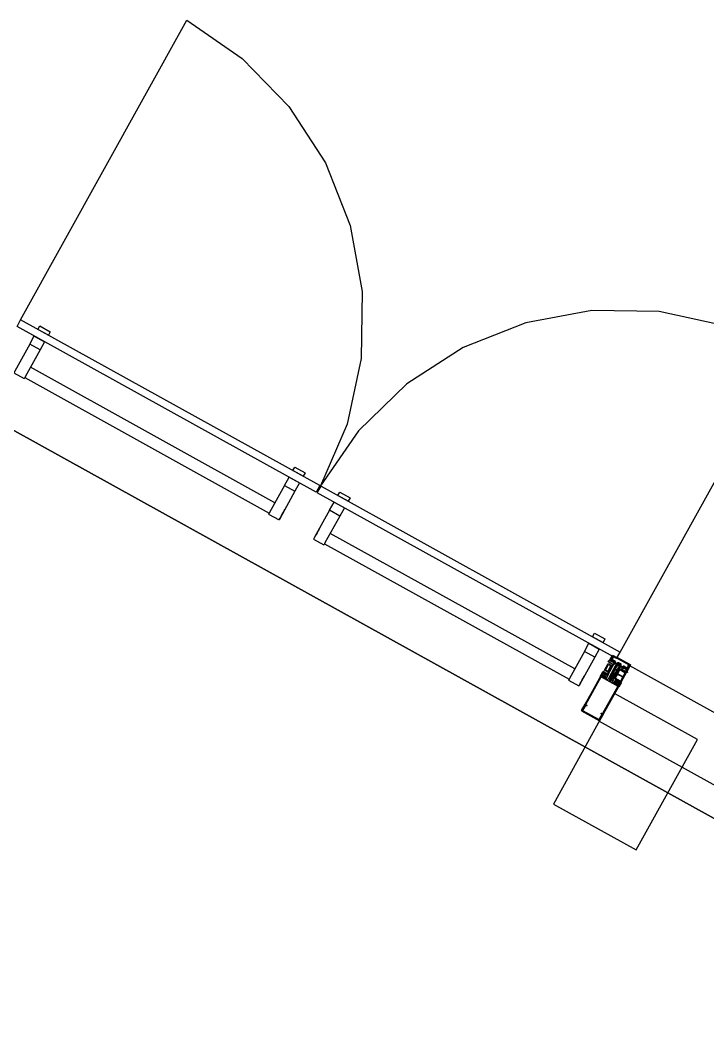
# Model space of a CAD drawing. Header units: metres. Extents: x 2.5 to 42.6, y 0.9 to 31.9.
# Drawn here: x 25.567 to 26.253, y 14.218 to 15.223 of the extents above; entities that cross this region are included whole.
import ezdxf

# ---------------------------------------------------------------- set-up
doc = ezdxf.new("R2010")
doc.units = ezdxf.units.M
doc.layers.add('ARREDI', color=9, linetype='Continuous')
doc.layers.add('PARETI_STRUTTURE', color=7, linetype='Continuous')

msp = doc.modelspace()

# ---------------------------------------------------------------- linework, layer by layer
at = {"layer": 'ARREDI'}
for points in [[(26.1568, 14.5787), (26.1537, 14.573), (26.1529, 14.5728), (26.15, 14.5744), (26.1537, 14.5811), (26.1566, 14.5795)], [(26.1662, 14.5789), (26.1663, 14.5791), (26.166, 14.5792), (26.1625, 14.5812), (26.1624, 14.581), (26.1626, 14.5809), (26.1662, 14.5789), (26.1663, 14.5791), (26.1627, 14.581), (26.1625, 14.5812), (26.1624, 14.581), (26.1659, 14.579)], [(26.1627, 14.5811), (26.1629, 14.5811), (26.163, 14.5812), (26.1629, 14.5811)], [(26.1636, 14.5806), (26.1637, 14.5806), (26.1638, 14.5807), (26.1637, 14.5806)], [(26.1649, 14.5802), (26.1645, 14.5803), (26.1641, 14.5806)], [(26.1654, 14.5812), (26.1655, 14.5811), (26.1656, 14.5811), (26.1655, 14.5811)], [(26.1561, 14.5786), (26.1534, 14.5736), (26.1529, 14.5735), (26.1508, 14.5746), (26.1539, 14.5803), (26.156, 14.5791)], [(26.1584, 14.5704), (26.1585, 14.5704), (26.1586, 14.5703), (26.1588, 14.5703), (26.159, 14.5702), (26.1592, 14.5702), (26.1593, 14.5701), (26.1594, 14.5701)], [(26.1588, 14.572), (26.1604, 14.5711)], [(26.1596, 14.5714), (26.1594, 14.5715), (26.1593, 14.5715), (26.1595, 14.5715), (26.1597, 14.5714), (26.1599, 14.5713)], [(26.1596, 14.5667), (26.1646, 14.5756), (26.1651, 14.5758), (26.1713, 14.5723), (26.1715, 14.5718), (26.1665, 14.5629), (26.166, 14.5627), (26.1598, 14.5661)], [(26.1609, 14.5664), (26.1657, 14.5638), (26.1662, 14.5639), (26.168, 14.5671), (26.1678, 14.5677), (26.163, 14.5703), (26.1625, 14.5702), (26.1607, 14.567)], [(26.1649, 14.5746), (26.1631, 14.5714), (26.1633, 14.5708), (26.1681, 14.5682), (26.1687, 14.5683), (26.1704, 14.5715), (26.1703, 14.572), (26.1654, 14.5747)], [(26.1652, 14.5799), (26.1652, 14.5798), (26.1653, 14.5797), (26.1652, 14.5798)], [(26.1653, 14.5799), (26.1653, 14.5798), (26.1653, 14.5797), (26.1653, 14.5798)], [(26.166, 14.5795), (26.166, 14.5794), (26.1661, 14.5792), (26.166, 14.5794)], [(26.1567, 14.5651), (26.1566, 14.5651), (26.1566, 14.5651), (26.1564, 14.5652), (26.1563, 14.5652), (26.1561, 14.5653), (26.1559, 14.5653), (26.1554, 14.5653), (26.1553, 14.5654), (26.1556, 14.5653), (26.1557, 14.5653), (26.1559, 14.5652), (26.1562, 14.5651), (26.1564, 14.565), (26.1565, 14.5649), (26.1567, 14.5649), (26.1568, 14.5648), (26.1568, 14.5648), (26.1569, 14.5647), (26.1568, 14.5648), (26.1567, 14.5648), (26.1566, 14.5648), (26.1565, 14.5649), (26.1564, 14.5649), (26.1562, 14.5651), (26.1559, 14.5651), (26.1557, 14.5653), (26.1552, 14.5655), (26.1556, 14.5653), (26.1552, 14.5654), (26.1556, 14.5653), (26.1553, 14.5655), (26.1556, 14.5655), (26.156, 14.565), (26.1558, 14.565), (26.1554, 14.5652), (26.1558, 14.565), (26.156, 14.565), (26.1562, 14.5649), (26.1563, 14.5648), (26.1564, 14.5648), (26.1564, 14.5648), (26.1571, 14.5647), (26.1571, 14.5648), (26.1569, 14.5651), (26.1554, 14.5654), (26.1551, 14.5655), (26.1554, 14.5655), (26.1555, 14.5655), (26.1556, 14.5655), (26.157, 14.5657), (26.1569, 14.5657), (26.1568, 14.5658), (26.1566, 14.5658), (26.1564, 14.5659), (26.1562, 14.566), (26.1561, 14.566), (26.156, 14.566), (26.1555, 14.5661), (26.1556, 14.5661), (26.1557, 14.566), (26.1558, 14.566), (26.1559, 14.566), (26.156, 14.5659), (26.1562, 14.5658), (26.1566, 14.5657), (26.1568, 14.5656), (26.1569, 14.5655), (26.157, 14.5655), (26.1571, 14.5655), (26.1573, 14.5654), (26.1572, 14.5654), (26.1571, 14.5654), (26.157, 14.5655), (26.1569, 14.5655), (26.1568, 14.5656), (26.1565, 14.5657), (26.1563, 14.5658), (26.156, 14.5659), (26.1559, 14.5659), (26.1558, 14.566), (26.1557, 14.566), (26.1556, 14.566), (26.1558, 14.5661), (26.1553, 14.5661), (26.1553, 14.5661), (26.1554, 14.566), (26.1555, 14.566), (26.1555, 14.5659), (26.1556, 14.5659), (26.1557, 14.5658), (26.1558, 14.5658), (26.1559, 14.5657), (26.1561, 14.5656), (26.1564, 14.5653), (26.1566, 14.5652), (26.1567, 14.5651), (26.1568, 14.5651), (26.1569, 14.565), (26.1569, 14.5649), (26.1571, 14.5654), (26.1569, 14.5651), (26.1567, 14.5653), (26.1566, 14.5653), (26.1566, 14.5654), (26.1565, 14.5655), (26.1563, 14.5656), (26.1561, 14.5657), (26.156, 14.5658), (26.156, 14.5659), (26.1559, 14.5659)], [(26.1563, 14.5667), (26.1564, 14.5667), (26.1565, 14.5666), (26.1566, 14.5666), (26.1567, 14.5665), (26.157, 14.5665), (26.1571, 14.5664), (26.1572, 14.5664), (26.1573, 14.5663)], [(26.1574, 14.5686), (26.1574, 14.5685), (26.1575, 14.5685), (26.1576, 14.5685), (26.1578, 14.5684), (26.158, 14.5683), (26.1582, 14.5683), (26.1583, 14.5682), (26.1584, 14.5682)], [(26.165, 14.5601), (26.1649, 14.5604)]]:
    msp.add_lwpolyline(points, close=True, dxfattribs=at)
for points in [[(26.1551, 14.5841), (26.1548, 14.584), (26.1541, 14.5834), (26.1533, 14.5832)], [(26.1543, 14.5826), (26.1533, 14.583), (26.1533, 14.5832)], [(26.1544, 14.5826), (26.1546, 14.5825)], [(26.1546, 14.5825), (26.1547, 14.5824)], [(26.1547, 14.5824), (26.1548, 14.5823)], [(26.155, 14.5821), (26.1548, 14.5822), (26.1548, 14.5823)], [(26.1571, 14.5861), (26.157, 14.5858), (26.1559, 14.5849), (26.1553, 14.5839), (26.1549, 14.5841), (26.1579, 14.5896), (26.1581, 14.5896)], [(26.155, 14.5821), (26.1551, 14.5821), (26.1553, 14.5822)], [(26.1551, 14.5841), (26.1562, 14.5834), (26.1563, 14.5833), (26.1564, 14.5833), (26.1565, 14.5833), (26.1568, 14.5839), (26.1566, 14.584), (26.1566, 14.5841)], [(26.1553, 14.5821), (26.1554, 14.5821)], [(26.1554, 14.5821), (26.1555, 14.5819)], [(26.1557, 14.5817), (26.1555, 14.5818), (26.1555, 14.5819)], [(26.1556, 14.584), (26.156, 14.5848), (26.1571, 14.5857)], [(26.1557, 14.5837), (26.1556, 14.584)], [(26.1563, 14.5834), (26.1557, 14.5837)], [(26.1557, 14.5817), (26.1558, 14.5817), (26.156, 14.5818)], [(26.1559, 14.5818), (26.1561, 14.5817)], [(26.1561, 14.5817), (26.1562, 14.5815)], [(26.1564, 14.5813), (26.1562, 14.5814), (26.1562, 14.5815)], [(26.1563, 14.5841), (26.1565, 14.5844), (26.1569, 14.5848), (26.157, 14.5848)], [(26.1566, 14.5838), (26.1564, 14.5839), (26.1563, 14.5841)], [(26.1564, 14.5834), (26.1563, 14.5834)], [(26.1566, 14.5836), (26.1564, 14.5834)], [(26.1566, 14.5814), (26.1565, 14.5813), (26.1564, 14.5813)], [(26.1566, 14.5841), (26.1567, 14.5842)], [(26.1566, 14.5838), (26.1566, 14.5836)], [(26.1566, 14.5814), (26.1568, 14.5813)], [(26.1567, 14.5842), (26.1577, 14.584), (26.1588, 14.5834), (26.1594, 14.5827), (26.1594, 14.5826)], [(26.1568, 14.5865), (26.1575, 14.5878)], [(26.1568, 14.5863), (26.1568, 14.5865)], [(26.1568, 14.5863), (26.1571, 14.5862), (26.1571, 14.5861)], [(26.1568, 14.5813), (26.1569, 14.5812)], [(26.1571, 14.5809), (26.1569, 14.581), (26.1568, 14.5812)], [(26.157, 14.5848), (26.1583, 14.5841), (26.1584, 14.5841), (26.1585, 14.5841)], [(26.1571, 14.5863), (26.1572, 14.5865)], [(26.1571, 14.5863), (26.1571, 14.5859), (26.1571, 14.5857)], [(26.1571, 14.5832), (26.1573, 14.5836)], [(26.1571, 14.583), (26.1571, 14.5832)], [(26.1582, 14.5824), (26.1571, 14.583)], [(26.1573, 14.581), (26.1572, 14.581), (26.1571, 14.5809)], [(26.1572, 14.5865), (26.1581, 14.5873)], [(26.1573, 14.5836), (26.1575, 14.5837)], [(26.1573, 14.581), (26.1575, 14.5809)], [(26.1575, 14.5878), (26.1578, 14.5879)], [(26.1585, 14.587), (26.1575, 14.5853)], [(26.1607, 14.5834), (26.1576, 14.5852), (26.1575, 14.5853)], [(26.1575, 14.5837), (26.1585, 14.5831)], [(26.1575, 14.5809), (26.1575, 14.5808)], [(26.1577, 14.5805), (26.1576, 14.5806), (26.1575, 14.5808)], [(26.158, 14.5806), (26.1579, 14.5806), (26.1577, 14.5805)], [(26.1585, 14.5875), (26.1578, 14.5879)], [(26.158, 14.5887), (26.1583, 14.5888)], [(26.158, 14.5886), (26.158, 14.5887)], [(26.1581, 14.5884), (26.158, 14.5886)], [(26.158, 14.5806), (26.1582, 14.5805)], [(26.1581, 14.5896), (26.1758, 14.5798), (26.1758, 14.5797)], [(26.1581, 14.5884), (26.1588, 14.588), (26.1589, 14.5877)], [(26.1581, 14.5873), (26.1585, 14.587)], [(26.1584, 14.5825), (26.1582, 14.5824)], [(26.1582, 14.5805), (26.1582, 14.5804)], [(26.1584, 14.5802), (26.1583, 14.5803), (26.1582, 14.5804)], [(26.1583, 14.5888), (26.1666, 14.5842), (26.175, 14.5796)], [(26.1586, 14.5828), (26.1584, 14.5825)], [(26.1589, 14.5877), (26.1588, 14.5876), (26.1585, 14.5875)], [(26.1585, 14.584), (26.1585, 14.584), (26.1599, 14.5832), (26.1599, 14.583)], [(26.1586, 14.5831), (26.1586, 14.5828)], [(26.1597, 14.5815), (26.1591, 14.5818), (26.1588, 14.5819), (26.1588, 14.582), (26.1588, 14.5821), (26.1591, 14.5826), (26.1593, 14.5825)], [(26.1589, 14.582), (26.159, 14.5823)], [(26.159, 14.5819), (26.1589, 14.582)], [(26.1598, 14.5812), (26.1592, 14.5802), (26.1589, 14.5801)], [(26.159, 14.5823), (26.1592, 14.5824)], [(26.159, 14.5819), (26.1617, 14.5804), (26.1618, 14.5803)], [(26.1592, 14.5824), (26.1594, 14.5822)], [(26.1594, 14.5825), (26.1593, 14.5825)], [(26.16, 14.583), (26.1595, 14.5823), (26.1594, 14.5822)], [(26.1597, 14.5815), (26.1598, 14.5812)], [(26.1608, 14.5833), (26.1602, 14.5823)], [(26.1641, 14.5797), (26.1641, 14.58), (26.1603, 14.582), (26.1602, 14.5823)], [(26.1607, 14.5834), (26.1608, 14.5833)], [(26.1624, 14.5809), (26.1624, 14.581)], [(26.1661, 14.5789), (26.1624, 14.5809)], [(26.1625, 14.5812), (26.1626, 14.5812)], [(26.1626, 14.5812), (26.1662, 14.5792), (26.1663, 14.5791)], [(26.1635, 14.5821), (26.1635, 14.5821), (26.163, 14.5812), (26.1635, 14.5821)], [(26.163, 14.5812), (26.1637, 14.5808), (26.1638, 14.5807), (26.1652, 14.5799), (26.1638, 14.5807), (26.1643, 14.5816), (26.1638, 14.5807), (26.163, 14.5812), (26.1635, 14.5821)], [(26.1635, 14.5821), (26.163, 14.5812), (26.1637, 14.5808), (26.1642, 14.5817)], [(26.1633, 14.5804), (26.1634, 14.5801)], [(26.1635, 14.5821), (26.1638, 14.5821)], [(26.1642, 14.5817), (26.1637, 14.5808), (26.1636, 14.5807), (26.1636, 14.5807), (26.1636, 14.5807), (26.1637, 14.5808)], [(26.1642, 14.5817), (26.1637, 14.5808), (26.1638, 14.5807), (26.1643, 14.5816)], [(26.1638, 14.5821), (26.1639, 14.5821), (26.1638, 14.5821), (26.1664, 14.5807)], [(26.1638, 14.5821), (26.1639, 14.582)], [(26.1662, 14.5808), (26.1661, 14.5807), (26.1639, 14.5819), (26.164, 14.582)], [(26.1639, 14.582), (26.164, 14.582), (26.164, 14.5819)], [(26.1642, 14.5817), (26.164, 14.5811)], [(26.1642, 14.5817), (26.164, 14.5811)], [(26.1642, 14.5817), (26.164, 14.5811)], [(26.1641, 14.5806), (26.1641, 14.5809), (26.1645, 14.5816), (26.1646, 14.5808), (26.1645, 14.5807), (26.1646, 14.5808), (26.1646, 14.5808), (26.1649, 14.5814), (26.1652, 14.5812), (26.1649, 14.5802), (26.1653, 14.5799), (26.166, 14.5795), (26.1665, 14.5804), (26.166, 14.5795), (26.1641, 14.5806)], [(26.1642, 14.5808), (26.1641, 14.5809)], [(26.1642, 14.5817), (26.1642, 14.5817)], [(26.1643, 14.5816), (26.1642, 14.5816)], [(26.1644, 14.5802), (26.1647, 14.5807)], [(26.1645, 14.5806), (26.1648, 14.5814), (26.1645, 14.5808), (26.1648, 14.5806), (26.1648, 14.5805)], [(26.1645, 14.5808), (26.1648, 14.5806)], [(26.1649, 14.5806), (26.1646, 14.5808)], [(26.1648, 14.5805), (26.1652, 14.5812), (26.1648, 14.5805)], [(26.1654, 14.5812), (26.1653, 14.5812), (26.1652, 14.5813), (26.1651, 14.5813), (26.165, 14.5814), (26.1649, 14.5815)], [(26.1652, 14.5803), (26.1656, 14.581), (26.1652, 14.5803)], [(26.1652, 14.5799), (26.1653, 14.5799), (26.1652, 14.5799), (26.1657, 14.5809), (26.1652, 14.5799), (26.1657, 14.5809)], [(26.166, 14.5795), (26.1653, 14.5799), (26.1658, 14.5808)], [(26.1658, 14.5808), (26.1653, 14.5799), (26.1658, 14.5808)], [(26.1658, 14.5808), (26.1654, 14.5803), (26.1658, 14.5808)], [(26.1654, 14.5803), (26.1658, 14.5808)], [(26.1657, 14.5809), (26.1657, 14.5809)], [(26.1658, 14.5808), (26.1659, 14.5808)], [(26.1658, 14.5808), (26.1659, 14.5808)], [(26.166, 14.5795), (26.1665, 14.5804), (26.166, 14.5795)], [(26.1661, 14.5808), (26.1661, 14.5808), (26.1662, 14.5807)], [(26.1662, 14.5808), (26.1661, 14.5808)], [(26.1664, 14.5807), (26.1665, 14.5804)], [(26.1456, 14.5683), (26.1482, 14.573), (26.1484, 14.573)], [(26.1495, 14.5721), (26.1491, 14.5726), (26.149, 14.5727), (26.1484, 14.573)], [(26.1485, 14.5711), (26.1488, 14.5716)], [(26.1485, 14.5708), (26.1485, 14.5711)], [(26.1515, 14.5691), (26.1485, 14.5708)], [(26.1487, 14.5716), (26.149, 14.5717)], [(26.1497, 14.5723), (26.149, 14.5733), (26.1493, 14.5735)], [(26.149, 14.5717), (26.152, 14.57)], [(26.1501, 14.5722), (26.1493, 14.5735)], [(26.1497, 14.5723), (26.1495, 14.5721)], [(26.1501, 14.5722), (26.1503, 14.5722), (26.1504, 14.5722)], [(26.1504, 14.5722), (26.1506, 14.5721), (26.1506, 14.572)], [(26.1507, 14.5719), (26.1506, 14.572)], [(26.1508, 14.5718), (26.1507, 14.5719)], [(26.1508, 14.5718), (26.151, 14.5718), (26.1511, 14.5718)], [(26.1511, 14.5718), (26.1513, 14.5717), (26.1513, 14.5716)], [(26.1514, 14.5715), (26.1513, 14.5716)], [(26.1515, 14.5714), (26.1514, 14.5715)], [(26.1515, 14.5714), (26.1517, 14.5714), (26.1518, 14.5714)], [(26.1518, 14.5715), (26.152, 14.5714), (26.152, 14.5712)], [(26.1521, 14.5711), (26.152, 14.5712)], [(26.1524, 14.5705), (26.153, 14.5704), (26.1532, 14.5704), (26.1535, 14.5702), (26.1536, 14.57), (26.1522, 14.5676), (26.152, 14.5675)], [(26.1521, 14.5711), (26.1536, 14.5711), (26.1537, 14.5708), (26.1524, 14.5707)], [(26.1524, 14.5705), (26.1524, 14.5707)], [(26.158, 14.5788), (26.1569, 14.5794), (26.1571, 14.5786), (26.1539, 14.5728), (26.1531, 14.5725), (26.1542, 14.5719)], [(26.1533, 14.5726), (26.1532, 14.5725)], [(26.1535, 14.5727), (26.1534, 14.5724)], [(26.1537, 14.5727), (26.1535, 14.5723)], [(26.1575, 14.5791), (26.1537, 14.5722)], [(26.1576, 14.579), (26.1538, 14.5722)], [(26.1577, 14.579), (26.1539, 14.5721)], [(26.1579, 14.5789), (26.1541, 14.572)], [(26.1542, 14.5719), (26.158, 14.5788)], [(26.1548, 14.5677), (26.161, 14.5789)], [(26.1585, 14.5716), (26.1587, 14.5714), (26.1588, 14.5717), (26.1588, 14.572), (26.1634, 14.5801), (26.1649, 14.5793), (26.1604, 14.5711), (26.1601, 14.571), (26.16, 14.571), (26.1599, 14.5711), (26.1598, 14.5711), (26.1596, 14.5712), (26.1593, 14.5713), (26.1592, 14.5713), (26.1591, 14.5714), (26.1587, 14.5716), (26.1602, 14.571), (26.1599, 14.5708), (26.1591, 14.5716), (26.159, 14.5717), (26.1587, 14.5717), (26.1588, 14.5717), (26.1588, 14.5717), (26.1589, 14.5717), (26.159, 14.5716), (26.1591, 14.5716), (26.1593, 14.5715), (26.1587, 14.5717), (26.1585, 14.5716), (26.1587, 14.5714), (26.1588, 14.5713), (26.1588, 14.5712), (26.1589, 14.5712), (26.1589, 14.5711), (26.159, 14.5711), (26.1592, 14.5707), (26.1595, 14.5706), (26.1597, 14.5705), (26.1598, 14.5704), (26.1599, 14.5704), (26.16, 14.5704), (26.1599, 14.5705), (26.1598, 14.5705), (26.1597, 14.5705), (26.1596, 14.5706), (26.1594, 14.5706), (26.1596, 14.5708), (26.1596, 14.5707), (26.1592, 14.5707), (26.1586, 14.5711), (26.1585, 14.5711), (26.1586, 14.5713), (26.1595, 14.5708), (26.1594, 14.5708), (26.1592, 14.5709), (26.159, 14.571), (26.1589, 14.571), (26.1588, 14.571), (26.1588, 14.571), (26.1583, 14.5708), (26.1583, 14.5703), (26.1584, 14.5702), (26.1585, 14.5702), (26.1586, 14.5701), (26.1587, 14.57), (26.1589, 14.5698), (26.159, 14.5697), (26.1591, 14.5697), (26.1593, 14.5695), (26.1593, 14.5694), (26.1598, 14.5699), (26.1597, 14.5699), (26.1596, 14.57), (26.1596, 14.57), (26.1595, 14.5701), (26.1594, 14.5702), (26.1592, 14.5703), (26.1588, 14.5705), (26.1586, 14.5707), (26.1585, 14.5708), (26.1585, 14.5708), (26.1584, 14.5709), (26.1583, 14.5709), (26.1582, 14.571), (26.1581, 14.5711), (26.1584, 14.5707), (26.1581, 14.5711), (26.1582, 14.5711), (26.1583, 14.5711), (26.1591, 14.5707), (26.1582, 14.5711), (26.1584, 14.5711), (26.1588, 14.5709), (26.1586, 14.5708), (26.1596, 14.5701), (26.1585, 14.5711), (26.1586, 14.5713), (26.1587, 14.5712), (26.1592, 14.571), (26.1594, 14.5708), (26.1595, 14.5707), (26.1596, 14.5706), (26.1596, 14.5706), (26.1597, 14.5705), (26.1598, 14.5704), (26.1598, 14.5697), (26.1593, 14.5695), (26.1594, 14.5691), (26.1594, 14.5691), (26.1593, 14.5692), (26.1592, 14.5692), (26.1591, 14.5692), (26.1588, 14.5688), (26.1572, 14.5691), (26.1574, 14.5688), (26.1583, 14.5679), (26.1589, 14.5679), (26.1585, 14.5684), (26.1584, 14.5674), (26.1583, 14.5674), (26.1583, 14.5675), (26.1582, 14.5675), (26.1581, 14.5676), (26.158, 14.5677), (26.1578, 14.5678), (26.1575, 14.568), (26.1573, 14.5682), (26.1572, 14.5683), (26.1571, 14.5683), (26.157, 14.5684), (26.1569, 14.5684), (26.1569, 14.5685), (26.1571, 14.5686), (26.1573, 14.5684), (26.1574, 14.5683), (26.1575, 14.5682), (26.1576, 14.5682), (26.1578, 14.568), (26.1579, 14.5679), (26.158, 14.5678), (26.1581, 14.5678), (26.1582, 14.5676), (26.1583, 14.5676), (26.1585, 14.5679)], [(26.1569, 14.5702), (26.1599, 14.5757), (26.16, 14.5757)], [(26.1571, 14.5794), (26.157, 14.5792)], [(26.1572, 14.5793), (26.157, 14.579)], [(26.1573, 14.5792), (26.1571, 14.5788)], [(26.1577, 14.5705), (26.1578, 14.5705)], [(26.1582, 14.5705), (26.1578, 14.5705)], [(26.1578, 14.5704), (26.158, 14.5701)], [(26.1578, 14.5704), (26.1579, 14.5704), (26.158, 14.5703), (26.158, 14.5702), (26.1581, 14.5702), (26.1582, 14.5701), (26.1583, 14.5701), (26.1585, 14.5699), (26.1588, 14.5697), (26.159, 14.5696), (26.1591, 14.5695), (26.1592, 14.5694), (26.1593, 14.5694), (26.1594, 14.5693), (26.1594, 14.5693)], [(26.1594, 14.5699), (26.1592, 14.5699), (26.159, 14.57), (26.1586, 14.5702), (26.1584, 14.5703), (26.1583, 14.5703), (26.1582, 14.5704), (26.1581, 14.5704), (26.158, 14.5705), (26.158, 14.5705)], [(26.1597, 14.5697), (26.1596, 14.5698), (26.1595, 14.5698), (26.1594, 14.5698), (26.1593, 14.5699), (26.1592, 14.5699), (26.1589, 14.57), (26.1587, 14.5701), (26.1584, 14.5702), (26.1583, 14.5703), (26.1582, 14.5703), (26.1581, 14.5704), (26.158, 14.5704), (26.158, 14.5704)], [(26.1587, 14.5802), (26.1586, 14.5802), (26.1584, 14.5802)], [(26.1587, 14.5802), (26.1589, 14.5801)], [(26.1602, 14.5712), (26.16, 14.5713), (26.16, 14.5713), (26.1598, 14.5713), (26.16, 14.5713), (26.1602, 14.5711), (26.1601, 14.5712), (26.1601, 14.5712), (26.16, 14.5713), (26.1599, 14.5714), (26.1598, 14.5715), (26.1599, 14.5713), (26.16, 14.5713), (26.1601, 14.5712), (26.1602, 14.5711), (26.1603, 14.571), (26.16, 14.5706), (26.1587, 14.5714), (26.1597, 14.5704), (26.1596, 14.5701), (26.1599, 14.5698)], [(26.1651, 14.5766), (26.1589, 14.5654)], [(26.1595, 14.5706), (26.1591, 14.5707)], [(26.163, 14.574), (26.16, 14.5685), (26.1598, 14.5684)], [(26.1598, 14.5703), (26.1602, 14.5703)], [(26.16, 14.5757), (26.1605, 14.5755), (26.1608, 14.5751)], [(26.16, 14.5707), (26.1602, 14.5704), (26.1602, 14.5703)], [(26.1602, 14.571), (26.1601, 14.571)], [(26.1602, 14.5703), (26.1601, 14.5703)], [(26.1602, 14.5763), (26.1613, 14.5781), (26.1614, 14.5782)], [(26.1609, 14.5759), (26.1603, 14.5762), (26.1602, 14.5763)], [(26.1608, 14.5751), (26.162, 14.5744)], [(26.1609, 14.5758), (26.1612, 14.5753)], [(26.161, 14.5789), (26.1611, 14.5789)], [(26.1611, 14.5791), (26.1617, 14.5803)], [(26.1612, 14.5789), (26.1611, 14.5791)], [(26.1611, 14.5789), (26.1618, 14.5785), (26.1612, 14.5789)], [(26.1612, 14.5754), (26.162, 14.5749)], [(26.1616, 14.5781), (26.1614, 14.5782)], [(26.1617, 14.5781), (26.1616, 14.5781)], [(26.1617, 14.5782), (26.1618, 14.5784), (26.1617, 14.5781)], [(26.1618, 14.5779), (26.1617, 14.5782)], [(26.1618, 14.5785), (26.1618, 14.5784)], [(26.1618, 14.5785), (26.1619, 14.5784)], [(26.1619, 14.5779), (26.1618, 14.578)], [(26.1619, 14.5792), (26.1622, 14.5799), (26.1625, 14.58)], [(26.1624, 14.5788), (26.1619, 14.579), (26.1619, 14.5792)], [(26.1622, 14.578), (26.1619, 14.5779)], [(26.162, 14.5749), (26.1626, 14.5749)], [(26.162, 14.5744), (26.1626, 14.5743)], [(26.1624, 14.5785), (26.1622, 14.578)], [(26.1624, 14.5788), (26.1624, 14.5785)], [(26.1625, 14.5799), (26.1639, 14.5792), (26.1652, 14.5784), (26.1653, 14.5782)], [(26.1626, 14.5749), (26.1632, 14.5746)], [(26.1626, 14.5743), (26.163, 14.5741), (26.163, 14.574)], [(26.1644, 14.5764), (26.1633, 14.5746), (26.1632, 14.5745)], [(26.1652, 14.5794), (26.1649, 14.5793), (26.1634, 14.5801)], [(26.1637, 14.5771), (26.164, 14.5776)], [(26.1638, 14.5768), (26.1637, 14.5771)], [(26.1639, 14.5768), (26.1638, 14.5768)], [(26.1642, 14.5769), (26.1639, 14.5768)], [(26.164, 14.5776), (26.1643, 14.5777)], [(26.1641, 14.5768), (26.1642, 14.5771), (26.1642, 14.5769)], [(26.1641, 14.5767), (26.1641, 14.5768)], [(26.1642, 14.5797), (26.1644, 14.5797), (26.1682, 14.5777)], [(26.1642, 14.5767), (26.1643, 14.5766), (26.1644, 14.5764)], [(26.1643, 14.5777), (26.1647, 14.5775)], [(26.1643, 14.5771), (26.1644, 14.5771)], [(26.1643, 14.5771), (26.1644, 14.5771)], [(26.165, 14.5768), (26.1644, 14.5771), (26.1651, 14.5767)], [(26.1653, 14.5782), (26.165, 14.5775), (26.1647, 14.5774)], [(26.1652, 14.5803), (26.165, 14.5803)], [(26.1653, 14.5768), (26.165, 14.5767)], [(26.1651, 14.5767), (26.1651, 14.5766)], [(26.1653, 14.5768), (26.1659, 14.578), (26.166, 14.578)], [(26.1687, 14.5765), (26.166, 14.578)], [(26.1662, 14.5789), (26.1661, 14.5789)], [(26.1669, 14.5748), (26.1673, 14.5755), (26.1672, 14.5758)], [(26.1672, 14.5758), (26.1678, 14.5768)], [(26.1673, 14.5755), (26.1675, 14.5754), (26.1675, 14.5752)], [(26.1676, 14.5751), (26.1675, 14.5752)], [(26.1677, 14.575), (26.1676, 14.5751)], [(26.1677, 14.575), (26.1679, 14.575), (26.168, 14.5751)], [(26.1678, 14.5768), (26.168, 14.5769)], [(26.168, 14.5769), (26.1686, 14.5765), (26.1688, 14.5764), (26.1689, 14.5764), (26.169, 14.5764), (26.1693, 14.577), (26.1691, 14.5771)], [(26.168, 14.5751), (26.1682, 14.575), (26.1682, 14.5749)], [(26.169, 14.5787), (26.1684, 14.5778), (26.1682, 14.5777)], [(26.1683, 14.5747), (26.1682, 14.5749)], [(26.1684, 14.5746), (26.1683, 14.5747)], [(26.1684, 14.5746), (26.1686, 14.5747), (26.1687, 14.5747)], [(26.1689, 14.5765), (26.1687, 14.5765)], [(26.1687, 14.5747), (26.1689, 14.5746), (26.1689, 14.5745)], [(26.1688, 14.5772), (26.1692, 14.5779), (26.1693, 14.5779)], [(26.169, 14.5769), (26.1688, 14.577), (26.1688, 14.5772)], [(26.1691, 14.5767), (26.1689, 14.5765)], [(26.1689, 14.5743), (26.1689, 14.5745)], [(26.1691, 14.5742), (26.1689, 14.5743)], [(26.169, 14.5787), (26.1691, 14.5788)], [(26.169, 14.5769), (26.1691, 14.5767)], [(26.1691, 14.5788), (26.1723, 14.577)], [(26.1691, 14.5772), (26.1692, 14.5773)], [(26.1691, 14.5771), (26.1691, 14.5772)], [(26.1691, 14.5742), (26.1692, 14.5743), (26.1694, 14.5743)], [(26.1692, 14.5773), (26.1702, 14.5771), (26.1713, 14.5765), (26.1719, 14.5758)], [(26.1693, 14.5779), (26.1708, 14.5772), (26.1708, 14.5772), (26.1709, 14.5771)], [(26.1694, 14.5743), (26.1696, 14.5742), (26.1696, 14.5741)], [(26.1695, 14.5763), (26.1697, 14.5767), (26.17, 14.5768)], [(26.1706, 14.5755), (26.1696, 14.5761), (26.1695, 14.5763)], [(26.1696, 14.574), (26.1696, 14.5741)], [(26.1698, 14.5739), (26.1696, 14.574)], [(26.1698, 14.5739), (26.1699, 14.5739), (26.1701, 14.5739)], [(26.17, 14.5768), (26.171, 14.5762), (26.1711, 14.5759)], [(26.1701, 14.5739), (26.1702, 14.5738), (26.1703, 14.5737)], [(26.1703, 14.5736), (26.1703, 14.5737)], [(26.1705, 14.5735), (26.1703, 14.5736)], [(26.1708, 14.5736), (26.1706, 14.5735), (26.1705, 14.5735)], [(26.1711, 14.5759), (26.1709, 14.5756), (26.1706, 14.5755)], [(26.1708, 14.5736), (26.1709, 14.5735), (26.171, 14.5733)], [(26.1709, 14.5771), (26.171, 14.577), (26.1722, 14.5763), (26.1723, 14.5762)], [(26.171, 14.5732), (26.171, 14.5733)], [(26.1712, 14.5731), (26.171, 14.5732)], [(26.1715, 14.5732), (26.1713, 14.5731), (26.1712, 14.5731)], [(26.1718, 14.5756), (26.1716, 14.5757), (26.1713, 14.5752), (26.1713, 14.575), (26.1713, 14.575), (26.1715, 14.5749), (26.1727, 14.5743)], [(26.1714, 14.5751), (26.1715, 14.5754)], [(26.1715, 14.575), (26.1714, 14.5751)], [(26.1715, 14.5754), (26.1716, 14.5754)], [(26.1721, 14.5746), (26.1715, 14.575)], [(26.1715, 14.5732), (26.1716, 14.5731), (26.1718, 14.5729)], [(26.1716, 14.5754), (26.1719, 14.5753)], [(26.1723, 14.5762), (26.1722, 14.5757), (26.172, 14.5754), (26.1718, 14.5753)], [(26.1719, 14.5756), (26.1718, 14.5756)], [(26.1727, 14.5722), (26.1718, 14.5729)], [(26.1719, 14.5758), (26.1719, 14.5756)], [(26.1723, 14.5747), (26.1721, 14.5746)], [(26.1734, 14.5788), (26.1724, 14.577), (26.1723, 14.577)], [(26.1723, 14.5747), (26.1728, 14.5755), (26.173, 14.5769), (26.1731, 14.577)], [(26.1758, 14.5797), (26.1728, 14.5742), (26.1724, 14.5745), (26.1729, 14.5754), (26.1731, 14.5769), (26.1731, 14.577)], [(26.1727, 14.5741), (26.1726, 14.5732), (26.1729, 14.5723), (26.1727, 14.5722)], [(26.1727, 14.5743), (26.1727, 14.5741)], [(26.1735, 14.5772), (26.1731, 14.5771)], [(26.1731, 14.577), (26.1733, 14.5771), (26.1734, 14.5771)], [(26.1734, 14.5788), (26.1738, 14.5786)], [(26.1736, 14.577), (26.1734, 14.5771)], [(26.1736, 14.5774), (26.1735, 14.5772)], [(26.1738, 14.5786), (26.1736, 14.5774)], [(26.1738, 14.577), (26.1736, 14.577)], [(26.1737, 14.5794), (26.174, 14.5795)], [(26.1737, 14.5793), (26.1737, 14.5794)], [(26.1745, 14.5787), (26.1737, 14.5791), (26.1737, 14.5793)], [(26.1745, 14.5784), (26.1738, 14.577)], [(26.174, 14.5795), (26.1747, 14.5791)], [(26.1745, 14.5787), (26.1746, 14.5784)], [(26.175, 14.5792), (26.1747, 14.5791)], [(26.175, 14.5796), (26.1751, 14.5793)], [(26.175, 14.5793), (26.175, 14.5792)], [(26.1308, 14.5406), (26.1459, 14.568)], [(26.1315, 14.5404), (26.1467, 14.5678)], [(26.1471, 14.57), (26.1459, 14.568), (26.1456, 14.5681)], [(26.1456, 14.5681), (26.1456, 14.5683)], [(26.1467, 14.5678), (26.1632, 14.5586)], [(26.147, 14.5687), (26.1474, 14.5694), (26.1475, 14.5694)], [(26.1507, 14.5665), (26.149, 14.5675), (26.1488, 14.5675), (26.1488, 14.5676), (26.1471, 14.5685), (26.147, 14.5687)], [(26.1473, 14.5701), (26.1471, 14.57), (26.1474, 14.5701)], [(26.1479, 14.5698), (26.1473, 14.5701), (26.1479, 14.5698), (26.1481, 14.5697), (26.1482, 14.5697), (26.1482, 14.5696), (26.1479, 14.569), (26.1477, 14.5691)], [(26.148, 14.5696), (26.1479, 14.5692), (26.1475, 14.5694)], [(26.1507, 14.5672), (26.1499, 14.5673), (26.1481, 14.5683), (26.1475, 14.5689), (26.1477, 14.5691)], [(26.1479, 14.5698), (26.148, 14.5697)], [(26.1484, 14.5689), (26.1486, 14.5693)], [(26.1485, 14.5687), (26.1484, 14.5689)], [(26.15, 14.5678), (26.1485, 14.5687)], [(26.1486, 14.5693), (26.1489, 14.5694)], [(26.1489, 14.5694), (26.1504, 14.5685)], [(26.1503, 14.5679), (26.15, 14.5678)], [(26.1505, 14.5682), (26.1503, 14.5679)], [(26.1504, 14.5685), (26.1505, 14.5682)], [(26.1513, 14.5679), (26.1511, 14.5681), (26.151, 14.5681), (26.151, 14.568), (26.1507, 14.5675), (26.1508, 14.5674), (26.1507, 14.5672)], [(26.1512, 14.5672), (26.1508, 14.5666), (26.1507, 14.5666)], [(26.1511, 14.5679), (26.1508, 14.5676), (26.1512, 14.5674), (26.1512, 14.5672)], [(26.1511, 14.5679), (26.1513, 14.5679)], [(26.152, 14.5675), (26.1513, 14.5679), (26.1523, 14.5674)], [(26.1513, 14.5663), (26.1516, 14.5669), (26.1518, 14.567)], [(26.153, 14.5653), (26.1513, 14.5662), (26.1513, 14.5664)], [(26.1518, 14.5692), (26.1515, 14.5692)], [(26.1521, 14.5697), (26.1518, 14.5692)], [(26.152, 14.5669), (26.1518, 14.567)], [(26.152, 14.57), (26.1521, 14.5697)], [(26.1521, 14.5669), (26.152, 14.5669)], [(26.1523, 14.5672), (26.1521, 14.5669)], [(26.1523, 14.5674), (26.1523, 14.5672)], [(26.1547, 14.5675), (26.1535, 14.5654), (26.153, 14.5653)], [(26.1547, 14.5675), (26.1548, 14.5675)], [(26.1548, 14.5676), (26.1548, 14.5677)], [(26.1551, 14.5674), (26.1548, 14.5676)], [(26.1548, 14.5675), (26.155, 14.5674)], [(26.1565, 14.5696), (26.1572, 14.5692), (26.1573, 14.569), (26.157, 14.5686), (26.1568, 14.5686), (26.1569, 14.5684), (26.1567, 14.5679), (26.1565, 14.568), (26.1566, 14.5678), (26.1563, 14.5673), (26.1561, 14.5673), (26.1562, 14.5672), (26.156, 14.5667), (26.1558, 14.5667), (26.1559, 14.5665), (26.1556, 14.5661), (26.1554, 14.5661), (26.1555, 14.5659), (26.1553, 14.5655), (26.1551, 14.5655), (26.1552, 14.5653), (26.1549, 14.5647), (26.155, 14.5641), (26.1558, 14.5637), (26.1563, 14.5639), (26.1565, 14.5642), (26.1567, 14.5642), (26.1566, 14.5644), (26.1568, 14.5648), (26.157, 14.5648), (26.1569, 14.565), (26.1572, 14.5654), (26.1574, 14.5654), (26.1573, 14.5656), (26.1575, 14.566), (26.1577, 14.566), (26.1576, 14.5662), (26.1579, 14.5667), (26.1581, 14.5667), (26.158, 14.5668), (26.1582, 14.5673), (26.1584, 14.5673), (26.1583, 14.5675), (26.1585, 14.5679), (26.1588, 14.5679), (26.1589, 14.5681)], [(26.1553, 14.5638), (26.1549, 14.5646), (26.1551, 14.565), (26.1564, 14.5643), (26.1565, 14.5643), (26.1565, 14.5644)], [(26.1567, 14.5647), (26.1565, 14.5643), (26.1562, 14.5638), (26.1561, 14.5639), (26.1549, 14.5645), (26.1551, 14.565), (26.1564, 14.5643), (26.1565, 14.5643)], [(26.1549, 14.5646), (26.1553, 14.5638), (26.1562, 14.5638)], [(26.1565, 14.5643), (26.1562, 14.5638), (26.1556, 14.5641), (26.1553, 14.5638), (26.1562, 14.5638), (26.1561, 14.5638), (26.1549, 14.5646)], [(26.1551, 14.5674), (26.1553, 14.5674), (26.1551, 14.5674), (26.155, 14.5674)], [(26.1551, 14.5674), (26.1551, 14.5675)], [(26.1551, 14.5655), (26.1552, 14.5652), (26.1551, 14.565), (26.1552, 14.5652)], [(26.1555, 14.5678), (26.1554, 14.5675), (26.1553, 14.5674)], [(26.1554, 14.568), (26.1555, 14.5681)], [(26.1555, 14.5678), (26.1554, 14.568)], [(26.1566, 14.5647), (26.1567, 14.5647), (26.1554, 14.5654), (26.1556, 14.5658)], [(26.1554, 14.5653), (26.1554, 14.5651), (26.1554, 14.565), (26.1555, 14.5648), (26.1565, 14.5643)], [(26.1556, 14.565), (26.1554, 14.5652), (26.1555, 14.5651)], [(26.1554, 14.565), (26.1556, 14.5649), (26.1557, 14.5648), (26.1559, 14.5647), (26.1561, 14.5646), (26.1562, 14.5645), (26.1563, 14.5645)], [(26.1562, 14.5695), (26.1555, 14.5681), (26.1563, 14.5696), (26.1564, 14.5697)], [(26.1562, 14.5646), (26.1561, 14.5646), (26.156, 14.5647), (26.1559, 14.5648), (26.1557, 14.565), (26.1555, 14.5651), (26.1558, 14.5649), (26.156, 14.5647), (26.1561, 14.5646)], [(26.1555, 14.5648), (26.1556, 14.5641)], [(26.1563, 14.5646), (26.1562, 14.5646), (26.1561, 14.5647), (26.156, 14.5648), (26.1558, 14.565), (26.1557, 14.565), (26.1557, 14.5651), (26.1556, 14.5652)], [(26.1561, 14.5667), (26.1557, 14.5668)], [(26.1557, 14.5667), (26.1557, 14.5668)], [(26.1557, 14.5667), (26.156, 14.5664)], [(26.1558, 14.5667), (26.1558, 14.5666), (26.1559, 14.5666), (26.156, 14.5665), (26.156, 14.5665), (26.1561, 14.5664), (26.1562, 14.5663), (26.1564, 14.5662), (26.1567, 14.566), (26.157, 14.5658), (26.157, 14.5657), (26.1571, 14.5657), (26.1572, 14.5656), (26.1573, 14.5656)], [(26.1558, 14.5661), (26.1559, 14.5664)], [(26.156, 14.5667), (26.1559, 14.5667)], [(26.1576, 14.566), (26.1575, 14.566), (26.1574, 14.5661), (26.1573, 14.5661), (26.1572, 14.5661), (26.1571, 14.5662), (26.1569, 14.5663), (26.1566, 14.5664), (26.1564, 14.5665), (26.1563, 14.5665), (26.1562, 14.5666), (26.156, 14.5666), (26.156, 14.5667), (26.1559, 14.5667)], [(26.156, 14.5674), (26.1561, 14.5674)], [(26.156, 14.5673), (26.1563, 14.567)], [(26.1577, 14.566), (26.1576, 14.566), (26.1576, 14.566), (26.1575, 14.5661), (26.1574, 14.5661), (26.1573, 14.5662), (26.1572, 14.5662), (26.1569, 14.5663), (26.1566, 14.5664), (26.1564, 14.5665), (26.1563, 14.5666), (26.1561, 14.5666), (26.156, 14.5667), (26.156, 14.5667)], [(26.1565, 14.5648), (26.1564, 14.5648), (26.1564, 14.5648), (26.1563, 14.5648), (26.1561, 14.5649), (26.156, 14.565)], [(26.1565, 14.5674), (26.1561, 14.5674)], [(26.1561, 14.5673), (26.1562, 14.5672), (26.1562, 14.5672), (26.1563, 14.5671), (26.1564, 14.5671), (26.1565, 14.567), (26.1566, 14.5669), (26.1568, 14.5668), (26.1571, 14.5666), (26.1573, 14.5664), (26.1574, 14.5664), (26.1575, 14.5663), (26.1576, 14.5662), (26.1576, 14.5662), (26.1577, 14.5661)], [(26.1561, 14.5667), (26.1563, 14.567)], [(26.1561, 14.5664), (26.1562, 14.5664), (26.1563, 14.5663), (26.1564, 14.5663), (26.1566, 14.5662), (26.1568, 14.5662), (26.1569, 14.5661), (26.1571, 14.5661), (26.1571, 14.566)], [(26.1563, 14.5644), (26.1563, 14.5644), (26.1563, 14.5645), (26.1561, 14.5646), (26.1562, 14.5646), (26.1563, 14.5644), (26.1563, 14.5645), (26.1563, 14.5644), (26.1563, 14.5645), (26.1564, 14.5644), (26.1564, 14.5645), (26.1564, 14.5644), (26.1564, 14.5644), (26.1564, 14.5643), (26.1564, 14.5644), (26.1564, 14.5643)], [(26.1563, 14.5673), (26.1562, 14.5674)], [(26.158, 14.5666), (26.1579, 14.5666), (26.1578, 14.5667), (26.1577, 14.5667), (26.1576, 14.5668), (26.1575, 14.5668), (26.1572, 14.5669), (26.157, 14.567), (26.1567, 14.5671), (26.1566, 14.5672), (26.1565, 14.5672), (26.1564, 14.5673), (26.1563, 14.5673), (26.1562, 14.5673)], [(26.1571, 14.5659), (26.157, 14.5659), (26.1569, 14.566), (26.1568, 14.5661), (26.1566, 14.5663), (26.1564, 14.5664), (26.1563, 14.5665), (26.1563, 14.5665), (26.1562, 14.5666)], [(26.1563, 14.5695), (26.1565, 14.5696)], [(26.1576, 14.5668), (26.1575, 14.5668), (26.1573, 14.5669), (26.1569, 14.5671), (26.1567, 14.5672), (26.1566, 14.5672), (26.1565, 14.5673), (26.1564, 14.5673), (26.1563, 14.5673)], [(26.1564, 14.5697), (26.1573, 14.5692), (26.1573, 14.5691)], [(26.1568, 14.568), (26.1564, 14.568)], [(26.1564, 14.568), (26.1564, 14.568)], [(26.1564, 14.5679), (26.1566, 14.5676)], [(26.1564, 14.5673), (26.1566, 14.5676)], [(26.1564, 14.5668), (26.1565, 14.5668), (26.1566, 14.5667), (26.1567, 14.5666), (26.1569, 14.5665), (26.157, 14.5664), (26.1571, 14.5663), (26.1572, 14.5662)], [(26.1565, 14.5679), (26.1565, 14.5679), (26.1566, 14.5678), (26.1566, 14.5678), (26.1567, 14.5677), (26.1568, 14.5676), (26.1569, 14.5676), (26.1571, 14.5674), (26.1574, 14.5672), (26.1576, 14.5671), (26.1577, 14.567), (26.1578, 14.5669), (26.1579, 14.5669), (26.158, 14.5668), (26.158, 14.5668)], [(26.1565, 14.5643), (26.1567, 14.5647), (26.1566, 14.5648)], [(26.1567, 14.5679), (26.1566, 14.568)], [(26.1583, 14.5672), (26.1582, 14.5673), (26.1581, 14.5673), (26.158, 14.5673), (26.1579, 14.5674), (26.1578, 14.5674), (26.1576, 14.5675), (26.1573, 14.5676), (26.1571, 14.5678), (26.157, 14.5678), (26.1569, 14.5678), (26.1567, 14.5679), (26.1567, 14.5679), (26.1566, 14.5679)], [(26.1566, 14.5673), (26.1567, 14.5673), (26.1568, 14.5673), (26.1569, 14.5672), (26.1571, 14.5672), (26.1573, 14.5671), (26.1575, 14.567), (26.1576, 14.567), (26.1577, 14.567)], [(26.1574, 14.5665), (26.1573, 14.5666), (26.1572, 14.5667), (26.157, 14.5668), (26.1569, 14.5669), (26.1567, 14.567), (26.1567, 14.5671), (26.1566, 14.5671)], [(26.1567, 14.5686), (26.157, 14.5682)], [(26.1567, 14.5686), (26.1568, 14.5686)], [(26.1584, 14.5672), (26.1583, 14.5673), (26.1583, 14.5673), (26.1582, 14.5673), (26.1581, 14.5674), (26.158, 14.5674), (26.1579, 14.5674), (26.1576, 14.5675), (26.1573, 14.5677), (26.157, 14.5678), (26.1569, 14.5678), (26.1568, 14.5679), (26.1567, 14.5679), (26.1567, 14.5679)], [(26.1571, 14.5686), (26.1568, 14.5686)], [(26.1568, 14.568), (26.157, 14.5683)], [(26.1579, 14.5695), (26.157, 14.57), (26.1569, 14.5702)], [(26.1569, 14.5683), (26.1573, 14.5691)], [(26.1587, 14.5679), (26.1587, 14.5679), (26.1586, 14.5679), (26.1585, 14.568), (26.1584, 14.568), (26.1583, 14.568), (26.1582, 14.5681), (26.158, 14.5682), (26.1576, 14.5683), (26.1574, 14.5684), (26.1573, 14.5685), (26.1572, 14.5685), (26.1571, 14.5686), (26.157, 14.5686), (26.1569, 14.5686)], [(26.1586, 14.5679), (26.1586, 14.5679), (26.1585, 14.5679), (26.1584, 14.568), (26.1583, 14.568), (26.1582, 14.5681), (26.1579, 14.5682), (26.1577, 14.5683), (26.1574, 14.5684), (26.1573, 14.5684), (26.1572, 14.5685), (26.1571, 14.5685), (26.157, 14.5685), (26.1569, 14.5686)], [(26.1569, 14.5681), (26.1569, 14.5683)], [(26.1571, 14.5681), (26.1569, 14.568)], [(26.1578, 14.5671), (26.1577, 14.5672), (26.1576, 14.5672), (26.1575, 14.5673), (26.1573, 14.5675), (26.1572, 14.5676), (26.1571, 14.5677), (26.157, 14.5677), (26.1569, 14.5678)], [(26.157, 14.5679), (26.1571, 14.5679), (26.1572, 14.5679), (26.1573, 14.5678), (26.1575, 14.5678), (26.1577, 14.5677), (26.1579, 14.5676), (26.1579, 14.5676), (26.158, 14.5676)], [(26.157, 14.5654), (26.1571, 14.5654)], [(26.1575, 14.5692), (26.1571, 14.5693)], [(26.1571, 14.5692), (26.1571, 14.5693)], [(26.1571, 14.5692), (26.1573, 14.5689)], [(26.1571, 14.5681), (26.1576, 14.5689), (26.1577, 14.569)], [(26.1571, 14.5681), (26.1571, 14.5681), (26.1572, 14.568), (26.1573, 14.568), (26.1574, 14.5679), (26.1576, 14.5677), (26.1577, 14.5676), (26.1578, 14.5675), (26.1579, 14.5675), (26.158, 14.5674)], [(26.1571, 14.5654), (26.1574, 14.5653)], [(26.1572, 14.5691), (26.1573, 14.5691), (26.1573, 14.569), (26.1574, 14.569), (26.1575, 14.5689), (26.1576, 14.5688), (26.1578, 14.5687), (26.1581, 14.5685), (26.1583, 14.5683), (26.1584, 14.5682), (26.1585, 14.5682), (26.1586, 14.5681), (26.1587, 14.5681), (26.1587, 14.568)], [(26.1572, 14.5683), (26.1573, 14.5682), (26.1574, 14.5682), (26.1575, 14.5682), (26.1576, 14.5681), (26.1579, 14.568), (26.158, 14.568), (26.1581, 14.5679), (26.1582, 14.5679)], [(26.1574, 14.566), (26.1572, 14.5657), (26.1572, 14.5658)], [(26.1575, 14.5654), (26.1572, 14.5657)], [(26.1574, 14.5654), (26.1573, 14.5654), (26.1572, 14.5654)], [(26.1587, 14.5687), (26.1586, 14.5687), (26.1583, 14.5688), (26.158, 14.5689), (26.1577, 14.569), (26.1576, 14.5691), (26.1575, 14.5691), (26.1574, 14.5692), (26.1573, 14.5692), (26.1573, 14.5692)], [(26.159, 14.5685), (26.1589, 14.5685), (26.1588, 14.5686), (26.1587, 14.5686), (26.1586, 14.5686), (26.1585, 14.5687), (26.1583, 14.5688), (26.158, 14.5689), (26.1578, 14.569), (26.1576, 14.569), (26.1575, 14.5691), (26.1574, 14.5691), (26.1573, 14.5692), (26.1573, 14.5692)], [(26.1573, 14.566), (26.1574, 14.566)], [(26.1573, 14.5656), (26.1574, 14.5655)], [(26.1575, 14.5699), (26.1574, 14.5699)], [(26.1574, 14.5698), (26.1577, 14.5695)], [(26.1574, 14.566), (26.1578, 14.5659)], [(26.1578, 14.5699), (26.1575, 14.5699)], [(26.1591, 14.5686), (26.159, 14.5687), (26.1589, 14.5687), (26.1589, 14.5688), (26.1588, 14.5689), (26.1587, 14.5689), (26.1585, 14.5691), (26.1581, 14.5693), (26.1579, 14.5694), (26.1578, 14.5695), (26.1578, 14.5696), (26.1577, 14.5696), (26.1576, 14.5697), (26.1576, 14.5697), (26.1575, 14.5698)], [(26.1575, 14.5692), (26.1576, 14.5695)], [(26.1578, 14.5666), (26.1576, 14.5663), (26.1575, 14.5664)], [(26.159, 14.5693), (26.1589, 14.5693), (26.1587, 14.5694), (26.1583, 14.5696), (26.1581, 14.5697), (26.158, 14.5697), (26.1579, 14.5698), (26.1578, 14.5698), (26.1577, 14.5698), (26.1576, 14.5699)], [(26.1593, 14.5691), (26.1592, 14.5691), (26.1592, 14.5692), (26.1591, 14.5692), (26.159, 14.5693), (26.1588, 14.5693), (26.1586, 14.5694), (26.1583, 14.5695), (26.1581, 14.5696), (26.158, 14.5697), (26.1579, 14.5697), (26.1578, 14.5697), (26.1577, 14.5698), (26.1576, 14.5698)], [(26.158, 14.5666), (26.158, 14.5666), (26.1579, 14.5667), (26.1578, 14.5667), (26.1577, 14.5667), (26.1576, 14.5668)], [(26.1576, 14.5666), (26.1578, 14.5666)], [(26.1578, 14.566), (26.1576, 14.5664)], [(26.1577, 14.5692), (26.1578, 14.5691)], [(26.1577, 14.569), (26.1585, 14.5685), (26.1585, 14.5684)], [(26.1585, 14.5684), (26.1584, 14.5684), (26.1583, 14.5685), (26.1582, 14.5685), (26.1581, 14.5687), (26.1579, 14.5688), (26.1578, 14.5689), (26.1577, 14.569), (26.1577, 14.569)], [(26.1577, 14.5666), (26.1581, 14.5666)], [(26.1588, 14.5652), (26.1577, 14.5631)], [(26.1595, 14.5617), (26.1578, 14.5626), (26.1577, 14.5631)], [(26.1578, 14.5698), (26.158, 14.5701)], [(26.1578, 14.5694), (26.1588, 14.569), (26.1598, 14.5684)], [(26.1588, 14.569), (26.1587, 14.5691), (26.1586, 14.5691), (26.1585, 14.5692), (26.1583, 14.5694), (26.1582, 14.5695), (26.1581, 14.5696), (26.158, 14.5696), (26.1579, 14.5697)], [(26.1579, 14.5695), (26.158, 14.5694)], [(26.1581, 14.5673), (26.1579, 14.5669), (26.1579, 14.567)], [(26.1582, 14.5667), (26.1579, 14.567)], [(26.159, 14.5695), (26.159, 14.5695), (26.1588, 14.5695), (26.1587, 14.5696), (26.1585, 14.5697), (26.1583, 14.5697), (26.1582, 14.5698), (26.1581, 14.5698), (26.158, 14.5698)], [(26.1581, 14.5674), (26.158, 14.5675)], [(26.1595, 14.5691), (26.1587, 14.569), (26.1588, 14.569), (26.1581, 14.57)], [(26.1583, 14.5675), (26.1581, 14.5674)], [(26.1581, 14.5672), (26.1585, 14.5672)], [(26.1585, 14.5673), (26.1582, 14.5676)], [(26.1583, 14.5701), (26.1583, 14.5701), (26.1584, 14.5701), (26.1586, 14.57), (26.1588, 14.5699), (26.1589, 14.5699), (26.1591, 14.5698), (26.1592, 14.5698)], [(26.1583, 14.5675), (26.1588, 14.5683), (26.1589, 14.5683)], [(26.1584, 14.5679), (26.1588, 14.5678)], [(26.1586, 14.566), (26.1584, 14.5658), (26.1585, 14.566), (26.1586, 14.5661)], [(26.1584, 14.5657), (26.1584, 14.5658)], [(26.1585, 14.5656), (26.1584, 14.5657), (26.1585, 14.5655)], [(26.1585, 14.5687), (26.1586, 14.5687)], [(26.1586, 14.5655), (26.1585, 14.5656)], [(26.1588, 14.5653), (26.1585, 14.5654), (26.1585, 14.5655)], [(26.1588, 14.5685), (26.1586, 14.5682), (26.1586, 14.5682)], [(26.1586, 14.566), (26.1586, 14.5661)], [(26.1588, 14.5661), (26.1586, 14.5661), (26.1588, 14.5661)], [(26.1588, 14.5654), (26.1586, 14.5655)], [(26.1591, 14.5685), (26.159, 14.5685), (26.1589, 14.5685), (26.1589, 14.5686), (26.1588, 14.5686), (26.1587, 14.5686)], [(26.1588, 14.5685), (26.1592, 14.5684)], [(26.1589, 14.5662), (26.1588, 14.5661)], [(26.1589, 14.5662), (26.1588, 14.5661)], [(26.1589, 14.5654), (26.1588, 14.5654)], [(26.1588, 14.5653), (26.1588, 14.5652)], [(26.1591, 14.5691), (26.159, 14.5688), (26.1589, 14.5689)], [(26.1592, 14.5685), (26.1589, 14.5689)], [(26.1589, 14.5683), (26.1597, 14.5678), (26.1598, 14.5677)], [(26.1589, 14.5681), (26.1591, 14.5682)], [(26.1597, 14.5676), (26.1589, 14.5662), (26.1598, 14.5677)], [(26.1591, 14.5682), (26.1596, 14.5679)], [(26.1598, 14.5697), (26.1597, 14.5698), (26.1596, 14.5698), (26.1596, 14.5698), (26.1595, 14.5699), (26.1594, 14.5699)], [(26.1594, 14.5697), (26.1595, 14.5697)], [(26.16, 14.5623), (26.1596, 14.5617), (26.1595, 14.5617)], [(26.1597, 14.5627), (26.1598, 14.563)], [(26.1597, 14.5626), (26.1597, 14.5628)], [(26.1597, 14.5626), (26.1599, 14.5625), (26.16, 14.5623)], [(26.1598, 14.563), (26.16, 14.5631)], [(26.16, 14.5631), (26.161, 14.5625)], [(26.1601, 14.5615), (26.1604, 14.5621), (26.1606, 14.5622)], [(26.1637, 14.5593), (26.162, 14.5603), (26.1619, 14.5602), (26.1618, 14.5604), (26.1601, 14.5613), (26.1601, 14.5615)], [(26.1602, 14.5632), (26.1612, 14.5649), (26.1613, 14.565), (26.1617, 14.5648), (26.1618, 14.5646), (26.1622, 14.5642)], [(26.1603, 14.5629), (26.1602, 14.5632)], [(26.1608, 14.5619), (26.1609, 14.5618), (26.1612, 14.5623), (26.1612, 14.5624), (26.1612, 14.5625), (26.1609, 14.5626), (26.1603, 14.5629)], [(26.161, 14.5624), (26.1609, 14.562), (26.1606, 14.5622)], [(26.1606, 14.5617), (26.1607, 14.5619)], [(26.1638, 14.5599), (26.1629, 14.5601), (26.1612, 14.561), (26.1606, 14.5617)], [(26.161, 14.5625), (26.161, 14.5624)], [(26.1615, 14.5617), (26.1616, 14.562)], [(26.1615, 14.5614), (26.1615, 14.5617)], [(26.1631, 14.5606), (26.1615, 14.5614)], [(26.1616, 14.5633), (26.1618, 14.5636), (26.1621, 14.5637)], [(26.1646, 14.5614), (26.1617, 14.563), (26.1616, 14.5633)], [(26.1617, 14.562), (26.1619, 14.5621)], [(26.1618, 14.5654), (26.1621, 14.5656)], [(26.1618, 14.5654), (26.1624, 14.5643), (26.1622, 14.5642)], [(26.1619, 14.5621), (26.1635, 14.5613)], [(26.1621, 14.5656), (26.1629, 14.5642)], [(26.1621, 14.5637), (26.165, 14.5621), (26.1651, 14.5618)], [(26.1631, 14.5643), (26.163, 14.5642), (26.1629, 14.5642)], [(26.1631, 14.5643), (26.1633, 14.5642)], [(26.1634, 14.5607), (26.1631, 14.5606)], [(26.1633, 14.5642), (26.1634, 14.564)], [(26.1636, 14.5638), (26.1634, 14.5639), (26.1634, 14.564)], [(26.1635, 14.561), (26.1634, 14.5607)], [(26.1635, 14.5613), (26.1636, 14.561)], [(26.1638, 14.5639), (26.1637, 14.5638), (26.1636, 14.5638)], [(26.1649, 14.5604), (26.1644, 14.5607), (26.1642, 14.5608), (26.1641, 14.5609), (26.164, 14.5608), (26.1637, 14.5602), (26.1639, 14.5601)], [(26.1638, 14.5639), (26.1639, 14.5638), (26.164, 14.5638)], [(26.1642, 14.5607), (26.1639, 14.5604), (26.1642, 14.5602), (26.1643, 14.56)], [(26.164, 14.5638), (26.1641, 14.5637)], [(26.1643, 14.5634), (26.1641, 14.5635), (26.164, 14.5637)], [(26.1642, 14.5607), (26.1643, 14.5607)], [(26.1645, 14.5635), (26.1644, 14.5635), (26.1643, 14.5634)], [(26.1665, 14.5619), (26.1643, 14.5579)], [(26.1643, 14.5607), (26.1649, 14.5604)], [(26.1645, 14.5635), (26.1647, 14.5634)], [(26.1651, 14.5618), (26.1649, 14.5614), (26.1646, 14.5613)], [(26.1647, 14.5634), (26.1647, 14.5633)], [(26.1664, 14.5632), (26.1648, 14.5631), (26.1647, 14.5633)], [(26.1665, 14.5621), (26.1659, 14.5624), (26.1657, 14.5625), (26.1651, 14.5625), (26.1651, 14.5628)], [(26.1664, 14.5628), (26.1651, 14.5628)], [(26.1664, 14.5632), (26.1664, 14.5628)], [(26.1665, 14.5621), (26.1665, 14.5619)], [(26.1638, 14.558), (26.1487, 14.5307), (26.1451, 14.5243)], [(26.1632, 14.5586), (26.1481, 14.5312), (26.1478, 14.5311), (26.147, 14.5316)], [(26.1643, 14.56), (26.1639, 14.5594), (26.1637, 14.5593)], [(26.1639, 14.5601), (26.1638, 14.5599)], [(26.1641, 14.5579), (26.1638, 14.558), (26.165, 14.5601)], [(26.1643, 14.5579), (26.1641, 14.5579)], [(26.1272, 14.5342), (26.1308, 14.5406)], [(26.1315, 14.5404), (26.1316, 14.5401), (26.1325, 14.5396), (26.1326, 14.5394)], [(26.1273, 14.5339), (26.1272, 14.5342)], [(26.1449, 14.5242), (26.1273, 14.5339)], [(26.1321, 14.5389), (26.1312, 14.5394), (26.131, 14.5393), (26.1282, 14.5343), (26.1447, 14.5252), (26.1475, 14.5302), (26.1474, 14.5305), (26.1466, 14.5309), (26.1465, 14.5312)], [(26.1326, 14.5394), (26.1324, 14.539), (26.1321, 14.5389)], [(26.1465, 14.5312), (26.1467, 14.5315), (26.1469, 14.5316)], [(26.1451, 14.5243), (26.1449, 14.5242)]]:
    msp.add_lwpolyline(points, dxfattribs=at)
for centre, radius, start, end in [((26.1674, 14.5799), 0.0164, 229.1758, 233.2931), ((26.1395, 14.5166), 0.0539, 70.0741, 71.2795), ((26.1406, 14.5185), 0.0539, 70.0741, 71.2795)]:
    msp.add_arc(centre, radius, start, end, dxfattribs=at)
at = {"layer": 'PARETI_STRUTTURE'}
for points in [[(25.8663, 14.7585), (25.568, 14.9239), (25.7336, 15.2227)], [(25.7336, 15.2227), (25.7887, 15.1846), (25.8354, 15.1366), (25.8717, 15.0803), (25.8964, 15.018), (25.9085, 14.9522), (25.9075, 14.8852), (25.8934, 14.8197), (25.8668, 14.7582)], [(26.3313, 14.8914), (26.2698, 14.918), (26.2043, 14.9321), (26.1374, 14.9331), (26.0715, 14.921), (26.0092, 14.8963), (25.953, 14.86), (25.9049, 14.8133), (25.8668, 14.7582)], [(25.5644, 14.9173), (25.568, 14.9239)], [(25.8627, 14.752), (25.5644, 14.9173)], [(25.5852, 14.9143), (25.5871, 14.9178)], [(25.5956, 14.9086), (25.5852, 14.9143)], [(25.5871, 14.9178), (25.5975, 14.912), (25.5956, 14.9086)], [(25.5874, 14.8938), (25.577, 14.8995), (25.5816, 14.9078)], [(25.5816, 14.9077), (25.5919, 14.902), (25.5874, 14.8938)], [(25.577, 14.8995), (25.5622, 14.8727), (25.5616, 14.8718), (25.5613, 14.8711), (25.5612, 14.8709), (25.5715, 14.8652)], [(25.5874, 14.8938), (25.5725, 14.867), (25.572, 14.866), (25.5716, 14.8654), (25.5715, 14.8652)], [(26.162, 14.586), (26.1657, 14.5926), (26.3313, 14.8914)], [(25.8215, 14.7415), (25.5778, 14.8766)], [(25.5721, 14.8662), (25.8158, 14.7311)], [(25.8496, 14.7678), (25.8393, 14.7735), (25.8412, 14.7769)], [(25.8412, 14.7769), (25.8515, 14.7712)], [(25.8311, 14.7587), (25.8356, 14.7669)], [(25.8356, 14.7669), (25.846, 14.7612)], [(25.846, 14.7612), (25.8414, 14.753)], [(25.8515, 14.7712), (25.8496, 14.7678)], [(25.8311, 14.7587), (25.8162, 14.7319), (25.8157, 14.7309), (25.8154, 14.7303), (25.8152, 14.7301), (25.8256, 14.7244)], [(25.8311, 14.7587), (25.8414, 14.753), (25.8266, 14.7262), (25.826, 14.7252), (25.8257, 14.7246), (25.8256, 14.7244)], [(25.8663, 14.7585), (25.8626, 14.752)], [(25.8637, 14.7514), (25.8674, 14.7579)], [(26.162, 14.586), (25.8637, 14.7514)], [(25.8674, 14.7579), (26.1657, 14.5926)], [(25.8841, 14.7487), (25.886, 14.7521)], [(25.886, 14.7521), (25.8963, 14.7464), (25.8944, 14.743)], [(25.8862, 14.7282), (25.8759, 14.7339), (25.8804, 14.7421)], [(25.8804, 14.7421), (25.8907, 14.7364), (25.8862, 14.7282)], [(25.8944, 14.743), (25.8841, 14.7487)], [(25.826, 14.7252), (25.8266, 14.7262), (25.8273, 14.7275), (25.8281, 14.7289), (25.829, 14.7305), (25.8299, 14.7321), (25.8307, 14.7336), (25.8314, 14.7349)], [(25.8759, 14.7339), (25.861, 14.7071), (25.8605, 14.7061), (25.8601, 14.7055), (25.86, 14.7053), (25.8703, 14.6996)], [(25.8862, 14.7282), (25.8713, 14.7014), (25.8708, 14.7004), (25.8705, 14.6998), (25.8703, 14.6996)], [(25.8658, 14.7158), (25.8651, 14.7145), (25.8643, 14.713), (25.8634, 14.7115), (25.8625, 14.7099), (25.8617, 14.7084), (25.861, 14.7071), (25.8605, 14.7061)], [(26.1204, 14.5758), (25.8766, 14.7109)], [(25.8709, 14.7006), (26.1146, 14.5655)], [(26.1381, 14.6079), (26.14, 14.6113)], [(26.14, 14.6113), (26.1504, 14.6056), (26.1485, 14.6021)], [(26.1403, 14.5874), (26.1299, 14.5931), (26.1345, 14.6013)], [(26.1345, 14.6013), (26.1448, 14.5956), (26.1403, 14.5874)], [(26.1484, 14.6021), (26.1381, 14.6079)], [(26.1299, 14.5931), (26.1151, 14.5663), (26.1145, 14.5653), (26.1142, 14.5647), (26.1141, 14.5645), (26.1244, 14.5588)], [(26.1403, 14.5874), (26.1254, 14.5606), (26.1249, 14.5596), (26.1245, 14.559), (26.1244, 14.5588)], [(26.1574, 14.5886), (26.1541, 14.5828), (26.1588, 14.5802), (26.1535, 14.5706), (26.1488, 14.5731), (26.1271, 14.534)], [(26.1271, 14.534), (26.145, 14.5241), (26.1759, 14.5797), (26.1626, 14.5871)], [(27.4557, 13.869), (26.1753, 14.5787), (26.1448, 14.5236), (27.3443, 13.8587)], [(26.1249, 14.5596), (26.1254, 14.5606), (26.1261, 14.5618), (26.1269, 14.5633), (26.1278, 14.5649), (26.1287, 14.5665), (26.1295, 14.568), (26.1302, 14.5692)]]:
    msp.add_lwpolyline(points, dxfattribs=at)
for points in [[(24.9133, 15.1724), (27.3284, 13.8338)], [(26.099, 14.441), (26.1816, 14.3952), (26.2427, 14.5054), (26.16, 14.5512)]]:
    msp.add_lwpolyline(points, close=True, dxfattribs=at)

doc.saveas('drawing.dxf')
